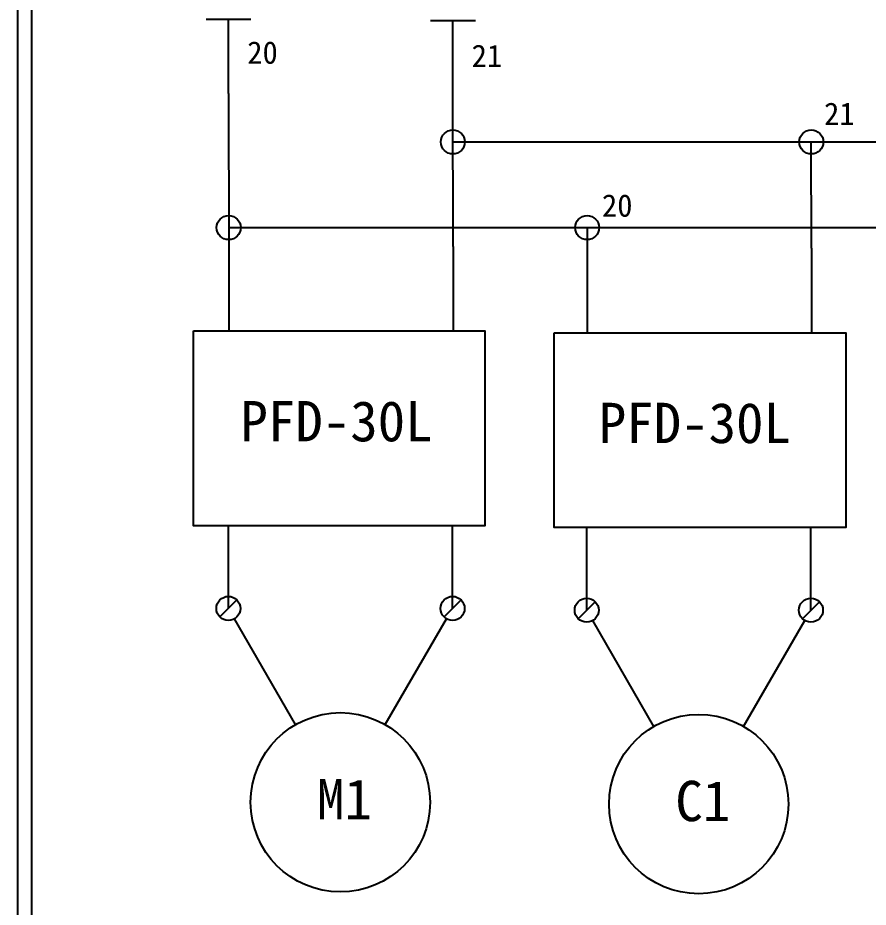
# Model space of a CAD drawing. Extents: x 10 to 297, y 3 to 207.
# Drawn here: x 10 to 85.8, y 44.8 to 124.2 of the extents above; entities that cross this region are included whole.
import ezdxf

# ---------------------------------------------------------------- set-up
doc = ezdxf.new("R2010")
doc.units = 0
doc.layers.get('0').update_dxf_attribs({"linetype": 'CONTINUOUS'})
doc.layers.add('圖框層', color=7, linetype='CONTINUOUS')
doc.layers.add('標尺寸層', color=3, linetype='CONTINUOUS')
doc.styles.add('STSL', font='kaiu.ttf')

msp = doc.modelspace()

# ---------------------------------------------------------------- linework, layer by layer
for p, q in [((28.807, 117.429), (28.821, 103.777)), ((60.773, 113.11), (60.773, 113.11)), ((60.781, 105.466), (60.783, 103.619)), ((28.817, 103.777), (28.82, 96.243)), ((48.817, 103.777), (48.82, 96.243)), ((80.779, 103.619), (80.782, 96.085)), ((60.78, 100.942), (60.782, 96.085)), ((29.537, 72.246), (28.023, 70.731)), ((49.537, 72.246), (48.023, 70.731)), ((61.499, 72.088), (59.984, 70.573)), ((81.499, 72.088), (79.984, 70.573)), ((34.769, 61.116), (29.315, 70.561)), ((42.769, 61.116), (48.227, 70.571)), ((66.73, 60.958), (61.277, 70.403)), ((74.73, 60.958), (80.189, 70.413))]:
    msp.add_line(p, q)
for centre, radius in [((48.807, 113.11), 1.071), ((80.772, 113.11), 1.071), ((28.807, 105.466), 1.071), ((60.781, 105.466), 1.071), ((28.78, 71.488), 1.071), ((48.78, 71.488), 1.071), ((60.741, 71.33), 1.071), ((80.741, 71.33), 1.071), ((38.769, 54.188), 8), ((70.73, 54.03), 8)]:
    msp.add_circle(centre, radius)
at = {"layer": '圖框層', "color": 7}
for p, q in [((10, 3), (10, 206.969)), ((11.25, 4.25), (11.25, 205.719))]:
    msp.add_line(p, q, dxfattribs=at)
at = {"layer": '標尺寸層', "color": 7}
for p, q in [((26.798, 124.074), (30.798, 124.074)), ((28.807, 117.429), (28.8, 124.074)), ((50.808, 123.916), (46.808, 123.916)), ((48.808, 117.429), (48.808, 123.916)), ((48.817, 103.777), (48.808, 117.429)), ((48.807, 113.11), (113.579, 113.11)), ((80.779, 103.619), (80.772, 113.11)), ((28.807, 105.466), (93.588, 105.466)), ((60.783, 103.619), (60.78, 100.942)), ((28.78, 71.488), (28.78, 78.866)), ((48.78, 71.488), (48.78, 78.866)), ((60.741, 71.33), (60.741, 78.708)), ((80.741, 71.33), (80.741, 78.708))]:
    msp.add_line(p, q, dxfattribs=at)
for points in [[(25.675, 96.243), (51.668, 96.243), (51.668, 78.866), (25.675, 78.866)], [(57.85, 96.085), (83.842, 96.085), (83.842, 78.708), (57.85, 78.708)]]:
    msp.add_lwpolyline(points, close=True, dxfattribs=at)

# ---------------------------------------------------------------- texts
at = {"layer": '圖框層', "color": 4, "style": 'STSL'}
for s, height, p in [('20', 2, (30.467, 120.089)), ('21', 2, (50.48, 119.797)), ('21', 2, (81.914, 114.629)), ('20', 2, (62.104, 106.438)), ('PFD-30L', 3.6, (29.855, 86.397)), ('PFD-30L', 3.6, (61.817, 86.239)), ('M1', 3.6, (36.684, 52.664)), ('C1', 3.6, (68.645, 52.506))]:
    msp.add_text(s, height=height, dxfattribs=at).set_placement(p)

doc.saveas('drawing.dxf')
